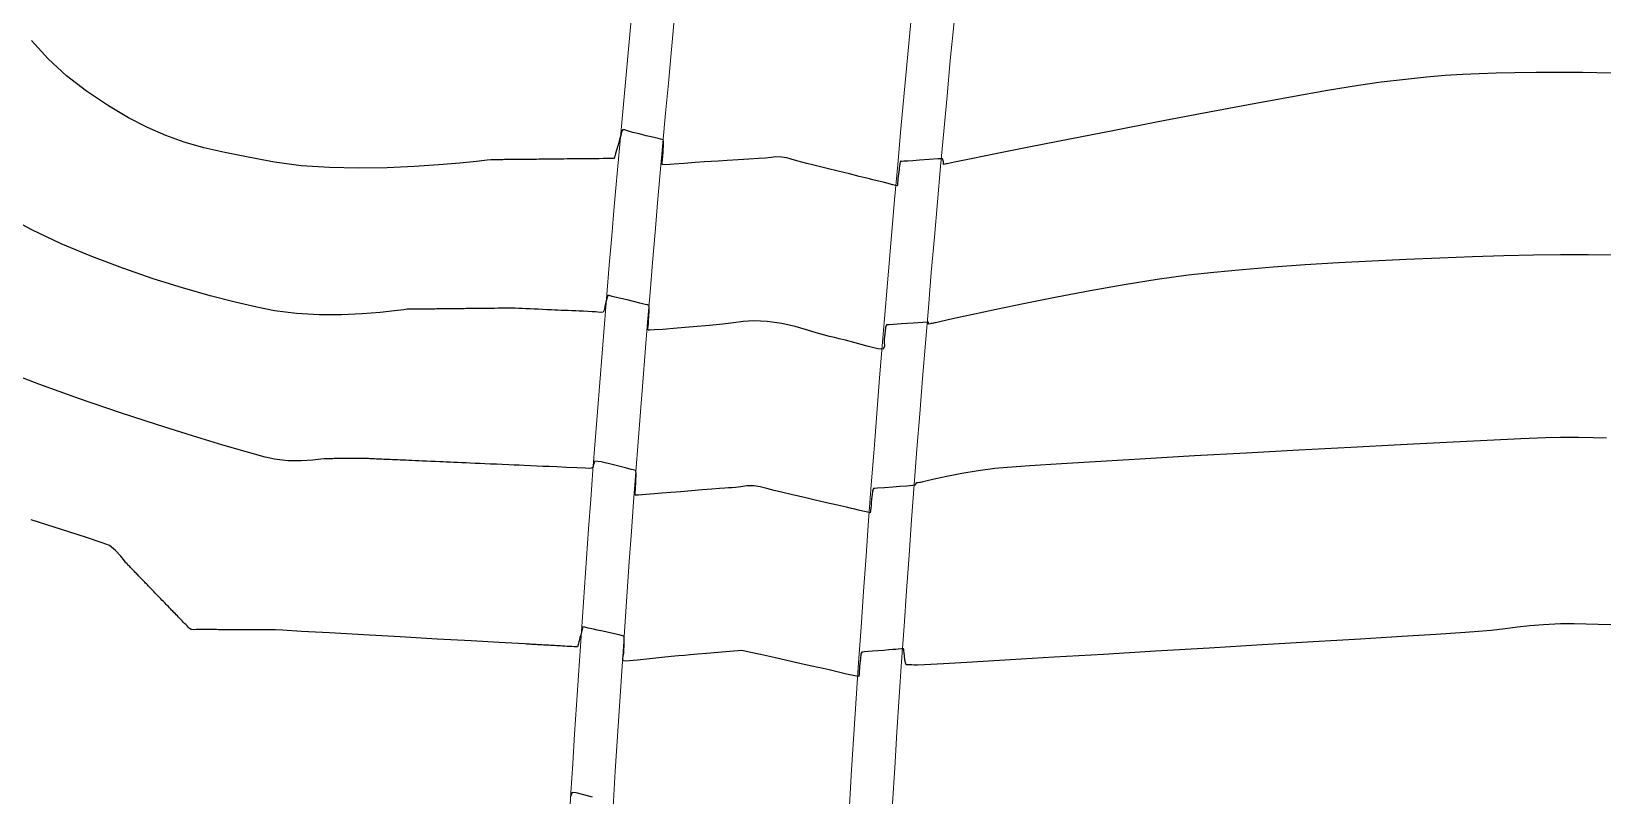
# Model space of a CAD drawing. Header units: millimetres. Extents: x 340454 to 342791, y 6993867 to 6995092.
# Drawn here: x 341862.8 to 341936.1, y 6994591.7 to 6994627.4 of the extents above; entities that cross this region are included whole.
import ezdxf

# ---------------------------------------------------------------- set-up
doc = ezdxf.new("R2010")
doc.units = ezdxf.units.MM
doc.header["$LTSCALE"] = 10
for name, color, linetype in [('T-HM-CURVA_INTERMEDIARIA', 45, 'Continuous'), ('T-HM-CURVA_MESTRA', 20, 'Continuous'), ('URB-Calçadas', 2, 'Continuous'), ('URB-Quadras', 3, 'Continuous')]:
    doc.layers.add(name, color=color, linetype=linetype)

msp = doc.modelspace()

# ---------------------------------------------------------------- linework, layer by layer
at = {"layer": 'T-HM-CURVA_INTERMEDIARIA', "color": 45, "linetype": 'Continuous', "lineweight": -3, "flags": 128}
for points, elevation in [([(341936.661, 6994616.941), (341935.433, 6994616.955), (341934.149, 6994616.952), (341932.881, 6994616.934), (341931.504, 6994616.904), (341930.041, 6994616.861), (341928.515, 6994616.807), (341926.948, 6994616.742), (341925.363, 6994616.665), (341923.784, 6994616.578), (341922.233, 6994616.481), (341920.733, 6994616.375), (341919.306, 6994616.258), (341917.976, 6994616.133), (341916.766, 6994615.999), (341915.325, 6994615.803), (341913.785, 6994615.557), (341912.205, 6994615.278), (341910.645, 6994614.982), (341909.162, 6994614.686), (341907.817, 6994614.407), (341906.668, 6994614.161), (341905.774, 6994613.964), (341905.193, 6994613.834), (341904.986, 6994613.787), (341904.937, 6994613.778), (341904.882, 6994613.767), (341904.828, 6994613.757), (341904.779, 6994613.748), (341904.728, 6994613.738), (341904.663, 6994613.726), (341904.651, 6994613.807), (341904.591, 6994613.812), (341904.399, 6994613.799), (341903.943, 6994613.768), (341903.4, 6994613.73), (341903.02, 6994613.704), (341902.826, 6994613.691), (341902.761, 6994613.686), (341902.752, 6994613.686), (341902.745, 6994613.686), (341902.717, 6994613.687), (341902.698, 6994613.687), (341902.675, 6994613.642), (341902.657, 6994613.569), (341902.645, 6994613.508), (341902.637, 6994613.45), (341902.629, 6994613.387), (341902.616, 6994613.269), (341902.601, 6994613.132), (341902.593, 6994613.057), (341902.585, 6994612.982), (341902.594, 6994612.873), (341902.596, 6994612.688), (341902.538, 6994612.55), (341902.285, 6994612.569), (341901.795, 6994612.69), (341901.239, 6994612.846), (341900.786, 6994612.968), (341900.496, 6994613.037), (341900.269, 6994613.091), (341900.043, 6994613.146), (341899.753, 6994613.215), (341899.417, 6994613.314), (341898.97, 6994613.456), (341898.429, 6994613.613), (341897.809, 6994613.752), (341897.126, 6994613.844), (341896.507, 6994613.87), (341896.012, 6994613.844), (341895.557, 6994613.786), (341895.058, 6994613.716), (341894.432, 6994613.654), (341893.68, 6994613.596), (341892.923, 6994613.532), (341892.257, 6994613.477), (341891.852, 6994613.449), (341891.656, 6994613.442), (341891.588, 6994613.445), (341891.575, 6994613.45), (341891.564, 6994613.468), (341891.557, 6994613.523), (341891.57, 6994613.626), (341891.59, 6994613.725), (341891.595, 6994613.806), (341891.6, 6994613.888), (341891.612, 6994614.105), (341891.623, 6994614.299), (341891.626, 6994614.363), (341891.627, 6994614.419), (341891.626, 6994614.477), (341891.623, 6994614.534), (341891.615, 6994614.589), (341891.551, 6994614.617), (341891.443, 6994614.644), (341891.192, 6994614.704), (341890.893, 6994614.776), (341890.594, 6994614.848), (341890.218, 6994614.939), (341889.896, 6994615.017), (341889.758, 6994615.05), (341889.702, 6994615.064), (341889.671, 6994614.958), (341889.61, 6994614.741), (341889.56, 6994614.561), (341889.536, 6994614.397), (341889.481, 6994614.277), (341889.335, 6994614.262), (341889.126, 6994614.293), (341888.959, 6994614.3), (341888.768, 6994614.309), (341888.549, 6994614.318), (341888.355, 6994614.327), (341888.2, 6994614.334), (341888.017, 6994614.342), (341887.838, 6994614.35), (341887.695, 6994614.356), (341887.526, 6994614.363), (341887.36, 6994614.371), (341887.227, 6994614.377), (341887.071, 6994614.384), (341886.854, 6994614.393), (341886.647, 6994614.402), (341886.446, 6994614.411), (341886.253, 6994614.42), (341886.065, 6994614.428), (341885.885, 6994614.436), (341885.708, 6994614.444), (341885.54, 6994614.451), (341885.378, 6994614.459), (341885.215, 6994614.465), (341885.047, 6994614.464), (341884.891, 6994614.461), (341884.734, 6994614.459), (341884.587, 6994614.458), (341884.405, 6994614.456), (341884.3, 6994614.455), (341884.239, 6994614.454), (341884.155, 6994614.453), (341884.031, 6994614.452), (341883.911, 6994614.451), (341883.776, 6994614.449), (341883.653, 6994614.448), (341883.536, 6994614.447), (341883.419, 6994614.445), (341883.308, 6994614.444), (341883.198, 6994614.443), (341883.092, 6994614.442), (341882.987, 6994614.441), (341882.887, 6994614.44), (341882.788, 6994614.439), (341882.692, 6994614.438), (341882.598, 6994614.437), (341882.507, 6994614.436), (341882.417, 6994614.435), (341882.33, 6994614.434), (341882.245, 6994614.433), (341882.162, 6994614.432), (341882.08, 6994614.431), (341882.001, 6994614.43), (341881.923, 6994614.43), (341881.847, 6994614.429), (341881.773, 6994614.428), (341881.7, 6994614.427), (341881.629, 6994614.426), (341881.559, 6994614.426), (341881.491, 6994614.425), (341881.424, 6994614.424), (341881.359, 6994614.424), (341881.295, 6994614.423), (341881.232, 6994614.422), (341881.171, 6994614.422), (341881.111, 6994614.421), (341881.051, 6994614.42), (341880.994, 6994614.42), (341880.937, 6994614.419), (341880.881, 6994614.418), (341880.826, 6994614.418), (341880.773, 6994614.417), (341880.72, 6994614.417), (341880.669, 6994614.416), (341880.618, 6994614.416), (341880.519, 6994614.415), (341880.424, 6994614.414), (341880.332, 6994614.413), (341880.172, 6994614.39), (341879.735, 6994614.336), (341879.072, 6994614.268), (341878.233, 6994614.203), (341877.27, 6994614.161), (341876.234, 6994614.159), (341875.177, 6994614.215), (341874.149, 6994614.347), (341873.321, 6994614.511), (341872.307, 6994614.745), (341871.142, 6994615.045), (341869.858, 6994615.411), (341868.488, 6994615.839), (341867.066, 6994616.326), (341865.624, 6994616.87), (341864.197, 6994617.468), (341862.817, 6994618.118), (341861.517, 6994618.818)], 706), ([(341936.295, 6994608.395), (341935.684, 6994608.419), (341934.987, 6994608.433), (341934.149, 6994608.432), (341933.454, 6994608.413), (341932.285, 6994608.364), (341930.717, 6994608.291), (341928.823, 6994608.198), (341926.678, 6994608.088), (341924.356, 6994607.966), (341921.931, 6994607.836), (341919.478, 6994607.702), (341917.071, 6994607.567), (341914.784, 6994607.437), (341912.691, 6994607.314), (341910.868, 6994607.204), (341909.387, 6994607.11), (341908.324, 6994607.035), (341907.752, 6994606.986), (341906.98, 6994606.876), (341906.211, 6994606.741), (341905.507, 6994606.602), (341904.927, 6994606.477), (341904.534, 6994606.388), (341904.388, 6994606.354), (341904.338, 6994606.344), (341904.284, 6994606.334), (341904.23, 6994606.324), (341904.168, 6994606.312), (341904.114, 6994606.31), (341904.062, 6994606.286), (341904.042, 6994606.195), (341903.921, 6994606.183), (341903.641, 6994606.163), (341903.306, 6994606.139), (341902.987, 6994606.115), (341902.605, 6994606.085), (341902.283, 6994606.061), (341902.146, 6994606.05), (341902.089, 6994606.049), (341902.06, 6994605.974), (341902.05, 6994605.924), (341902.041, 6994605.872), (341902.032, 6994605.813), (341902.025, 6994605.75), (341902.017, 6994605.667), (341902.004, 6994605.545), (341901.989, 6994605.395), (341901.974, 6994605.248), (341901.962, 6994605.13), (341901.954, 6994605.05), (341901.949, 6994604.999), (341901.941, 6994604.913), (341901.826, 6994604.937), (341901.592, 6994604.992), (341901.385, 6994605.041), (341901.221, 6994605.079), (341901.057, 6994605.117), (341900.827, 6994605.17), (341900.412, 6994605.265), (341899.899, 6994605.383), (341899.372, 6994605.505), (341898.935, 6994605.606), (341898.585, 6994605.687), (341898.25, 6994605.765), (341897.857, 6994605.856), (341897.451, 6994605.959), (341897.107, 6994606.052), (341896.804, 6994606.125), (341896.519, 6994606.166), (341896.178, 6994606.166), (341895.897, 6994606.131), (341895.658, 6994606.1), (341895.476, 6994606.085), (341895.331, 6994606.074), (341895.149, 6994606.059), (341894.909, 6994606.041), (341894.548, 6994606.013), (341894.1, 6994605.978), (341893.599, 6994605.938), (341893.095, 6994605.899), (341892.629, 6994605.862), (341892.217, 6994605.829), (341891.875, 6994605.802), (341891.465, 6994605.766), (341891.122, 6994605.736), (341890.971, 6994605.73), (341890.969, 6994605.794), (341890.978, 6994605.869), (341890.983, 6994605.982), (341890.991, 6994606.133), (341890.998, 6994606.277), (341891.002, 6994606.371), (341891.006, 6994606.448), (341891.009, 6994606.515), (341891.012, 6994606.579), (341891.015, 6994606.643), (341891.016, 6994606.703), (341891.015, 6994606.757), (341891.008, 6994606.839), (341890.995, 6994606.887), (341890.94, 6994606.897), (341890.874, 6994606.912), (341890.786, 6994606.933), (341890.519, 6994607.005), (341889.955, 6994607.152), (341889.381, 6994607.289), (341889.085, 6994607.33), (341889.024, 6994607.17), (341889.003, 6994607.026), (341888.919, 6994606.997), (341888.824, 6994606.985), (341888.645, 6994606.991), (341888.255, 6994607.008), (341887.772, 6994607.031), (341887.312, 6994607.052), (341886.955, 6994607.068), (341886.665, 6994607.081), (341886.392, 6994607.093), (341886.088, 6994607.106), (341885.793, 6994607.119), (341885.555, 6994607.13), (341885.33, 6994607.14), (341885.076, 6994607.151), (341884.76, 6994607.165), (341884.506, 6994607.176), (341884.226, 6994607.188), (341883.957, 6994607.2), (341883.741, 6994607.21), (341883.502, 6994607.22), (341883.271, 6994607.231), (341883.085, 6994607.239), (341882.878, 6994607.248), (341882.676, 6994607.257), (341882.515, 6994607.264), (341882.334, 6994607.272), (341882.157, 6994607.28), (341882.016, 6994607.286), (341881.856, 6994607.293), (341881.637, 6994607.303), (341881.433, 6994607.312), (341881.237, 6994607.32), (341881.055, 6994607.328), (341880.876, 6994607.336), (341880.716, 6994607.343), (341880.555, 6994607.35), (341880.411, 6994607.357), (341880.266, 6994607.363), (341880.134, 6994607.369), (341880.002, 6994607.375), (341879.881, 6994607.38), (341879.762, 6994607.385), (341879.651, 6994607.39), (341879.541, 6994607.395), (341879.439, 6994607.4), (341879.338, 6994607.404), (341879.243, 6994607.408), (341879.151, 6994607.412), (341879.063, 6994607.416), (341878.977, 6994607.42), (341878.896, 6994607.424), (341878.816, 6994607.427), (341878.74, 6994607.431), (341878.666, 6994607.434), (341878.595, 6994607.437), (341878.526, 6994607.44), (341878.46, 6994607.443), (341878.396, 6994607.446), (341878.333, 6994607.449), (341878.274, 6994607.451), (341878.214, 6994607.453), (341878.154, 6994607.453), (341878.095, 6994607.452), (341878.038, 6994607.452), (341877.983, 6994607.451), (341877.93, 6994607.45), (341877.878, 6994607.45), (341877.779, 6994607.449), (341877.685, 6994607.448), (341877.597, 6994607.447), (341877.513, 6994607.446), (341877.434, 6994607.445), (341877.359, 6994607.444), (341877.287, 6994607.444), (341877.219, 6994607.443), (341877.154, 6994607.442), (341877.092, 6994607.442), (341877.033, 6994607.441), (341876.977, 6994607.44), (341876.923, 6994607.44), (341876.871, 6994607.439), (341876.774, 6994607.438), (341876.685, 6994607.437), (341876.602, 6994607.436), (341876.525, 6994607.435), (341876.454, 6994607.435), (341876.307, 6994607.415), (341875.925, 6994607.376), (341875.386, 6994607.343), (341874.768, 6994607.345), (341874.149, 6994607.41), (341873.708, 6994607.515), (341872.883, 6994607.741), (341871.731, 6994608.075), (341870.313, 6994608.505), (341868.687, 6994609.016), (341866.913, 6994609.597), (341865.049, 6994610.235), (341863.155, 6994610.916), (341861.289, 6994611.628)], 707), ([(341937.447, 6994599.667), (341935.907, 6994599.703), (341934.781, 6994599.722), (341934.149, 6994599.722), (341933.352, 6994599.684), (341932.705, 6994599.631), (341932.133, 6994599.567), (341931.561, 6994599.495), (341930.914, 6994599.422), (341930.118, 6994599.351), (341929.476, 6994599.308), (341928.322, 6994599.235), (341926.738, 6994599.138), (341924.807, 6994599.02), (341922.61, 6994598.888), (341920.231, 6994598.746), (341917.75, 6994598.598), (341915.251, 6994598.449), (341912.816, 6994598.305), (341910.527, 6994598.17), (341908.466, 6994598.048), (341906.715, 6994597.946), (341905.357, 6994597.866), (341904.475, 6994597.815), (341904.149, 6994597.797), (341903.985, 6994597.803), (341903.878, 6994597.81), (341903.806, 6994597.813), (341903.746, 6994597.816), (341903.673, 6994597.82), (341903.622, 6994597.822), (341903.599, 6994597.864), (341903.576, 6994597.916), (341903.558, 6994598.051), (341903.536, 6994598.231), (341903.518, 6994598.374), (341903.506, 6994598.464), (341903.5, 6994598.515), (341903.493, 6994598.569), (341903.398, 6994598.562), (341903.241, 6994598.548), (341903.134, 6994598.539), (341902.987, 6994598.527), (341902.807, 6994598.512), (341902.567, 6994598.492), (341902.285, 6994598.468), (341902.041, 6994598.448), (341901.84, 6994598.431), (341901.671, 6994598.416), (341901.598, 6994598.41), (341901.543, 6994598.41), (341901.521, 6994598.366), (341901.507, 6994598.31), (341901.493, 6994598.231), (341901.486, 6994598.172), (341901.479, 6994598.11), (341901.467, 6994597.982), (341901.445, 6994597.747), (341901.432, 6994597.609), (341901.426, 6994597.546), (341901.42, 6994597.484), (341901.422, 6994597.379), (341901.401, 6994597.272), (341901.223, 6994597.298), (341900.838, 6994597.385), (341900.391, 6994597.492), (341900.029, 6994597.576), (341899.74, 6994597.641), (341899.51, 6994597.693), (341899.22, 6994597.757), (341898.863, 6994597.837), (341898.248, 6994597.975), (341897.518, 6994598.138), (341896.817, 6994598.295), (341896.29, 6994598.412), (341896.08, 6994598.459), (341896.015, 6994598.474), (341895.941, 6994598.481), (341895.776, 6994598.468), (341895.371, 6994598.433), (341894.841, 6994598.388), (341894.306, 6994598.342), (341893.883, 6994598.306), (341893.537, 6994598.276), (341893.267, 6994598.252), (341892.997, 6994598.229), (341892.651, 6994598.199), (341892.217, 6994598.154), (341891.652, 6994598.09), (341891.083, 6994598.03), (341890.707, 6994597.999), (341890.513, 6994597.992), (341890.441, 6994597.999), (341890.425, 6994598.006), (341890.408, 6994598.031), (341890.396, 6994598.101), (341890.413, 6994598.226), (341890.439, 6994598.347), (341890.443, 6994598.442), (341890.447, 6994598.536), (341890.454, 6994598.708), (341890.46, 6994598.85), (341890.462, 6994598.919), (341890.463, 6994598.979), (341890.461, 6994599.033), (341890.456, 6994599.098), (341890.445, 6994599.153), (341890.384, 6994599.173), (341890.223, 6994599.209), (341889.86, 6994599.291), (341889.463, 6994599.38), (341889.199, 6994599.44), (341889.023, 6994599.479), (341888.879, 6994599.512), (341888.774, 6994599.535), (341888.621, 6994599.571), (341888.528, 6994599.591), (341888.511, 6994599.53), (341888.477, 6994599.401), (341888.43, 6994599.221), (341888.394, 6994599.084), (341888.369, 6994598.991), (341888.355, 6994598.941), (341888.342, 6994598.89), (341888.317, 6994598.771), (341888.279, 6994598.651), (341888.204, 6994598.649), (341888.12, 6994598.66), (341888.019, 6994598.665), (341887.899, 6994598.672), (341887.791, 6994598.678), (341887.688, 6994598.684), (341887.586, 6994598.69), (341887.488, 6994598.695), (341887.391, 6994598.701), (341887.297, 6994598.706), (341887.205, 6994598.712), (341887.115, 6994598.717), (341887.027, 6994598.722), (341886.941, 6994598.726), (341886.857, 6994598.731), (341886.775, 6994598.736), (341886.689, 6994598.741), (341886.617, 6994598.745), (341886.565, 6994598.748), (341886.514, 6994598.751), (341886.462, 6994598.754), (341886.409, 6994598.757), (341886.355, 6994598.76), (341886.301, 6994598.763), (341886.245, 6994598.766), (341886.189, 6994598.769), (341886.133, 6994598.772), (341886.075, 6994598.775), (341886.016, 6994598.779), (341885.957, 6994598.782), (341885.897, 6994598.785), (341885.836, 6994598.789), (341885.505, 6994598.808), (341884.619, 6994598.858), (341883.315, 6994598.932), (341881.733, 6994599.021), (341880.012, 6994599.118), (341878.292, 6994599.216), (341876.711, 6994599.305), (341875.409, 6994599.379), (341874.525, 6994599.429), (341874.198, 6994599.447), (341874.123, 6994599.45), (341874.046, 6994599.45), (341873.966, 6994599.45), (341873.883, 6994599.451), (341873.797, 6994599.451), (341873.708, 6994599.451), (341873.616, 6994599.451), (341873.52, 6994599.452), (341873.421, 6994599.452), (341873.37, 6994599.452), (341873.319, 6994599.452), (341873.266, 6994599.452), (341873.212, 6994599.452), (341873.157, 6994599.453), (341873.101, 6994599.453), (341873.044, 6994599.453), (341872.986, 6994599.453), (341872.926, 6994599.453), (341872.866, 6994599.453), (341872.804, 6994599.454), (341872.741, 6994599.454), (341872.677, 6994599.454), (341872.611, 6994599.454), (341872.544, 6994599.454), (341872.475, 6994599.455), (341872.405, 6994599.455), (341872.334, 6994599.455), (341872.261, 6994599.455), (341872.186, 6994599.455), (341872.11, 6994599.456), (341872.032, 6994599.456), (341871.952, 6994599.456), (341871.87, 6994599.456), (341871.787, 6994599.457), (341871.701, 6994599.457), (341871.614, 6994599.457), (341871.524, 6994599.457), (341871.433, 6994599.458), (341871.338, 6994599.458), (341871.242, 6994599.458), (341871.143, 6994599.458), (341871.042, 6994599.459), (341870.938, 6994599.459), (341870.832, 6994599.459), (341870.721, 6994599.46), (341870.61, 6994599.46), (341870.494, 6994599.46), (341870.36, 6994599.456), (341870.253, 6994599.461), (341870.184, 6994599.511), (341870.121, 6994599.571), (341870.062, 6994599.631), (341870.005, 6994599.692), (341869.947, 6994599.751), (341869.89, 6994599.81), (341869.834, 6994599.869), (341869.778, 6994599.927), (341869.722, 6994599.985), (341869.667, 6994600.042), (341869.612, 6994600.098), (341869.558, 6994600.154), (341869.505, 6994600.21), (341869.451, 6994600.265), (341869.399, 6994600.32), (341869.346, 6994600.374), (341869.294, 6994600.428), (341869.243, 6994600.481), (341869.192, 6994600.534), (341869.141, 6994600.586), (341869.091, 6994600.638), (341869.041, 6994600.69), (341868.992, 6994600.741), (341868.943, 6994600.792), (341868.895, 6994600.842), (341868.847, 6994600.892), (341868.799, 6994600.941), (341868.752, 6994600.99), (341868.705, 6994601.039), (341868.658, 6994601.087), (341868.612, 6994601.135), (341868.566, 6994601.182), (341868.517, 6994601.234), (341868.476, 6994601.276), (341868.429, 6994601.324), (341868.387, 6994601.368), (341868.348, 6994601.409), (341868.3, 6994601.459), (341868.257, 6994601.503), (341868.214, 6994601.548), (341868.171, 6994601.592), (341868.129, 6994601.635), (341868.088, 6994601.679), (341868.046, 6994601.722), (341868.005, 6994601.764), (341867.964, 6994601.806), (341867.924, 6994601.848), (341867.884, 6994601.89), (341867.844, 6994601.931), (341867.805, 6994601.972), (341867.765, 6994602.012), (341867.727, 6994602.053), (341867.688, 6994602.093), (341867.65, 6994602.132), (341867.612, 6994602.171), (341867.575, 6994602.21), (341867.537, 6994602.249), (341867.5, 6994602.287), (341867.464, 6994602.325), (341867.427, 6994602.363), (341867.391, 6994602.4), (341867.355, 6994602.437), (341867.32, 6994602.474), (341867.285, 6994602.511), (341867.25, 6994602.547), (341867.215, 6994602.583), (341867.147, 6994602.675), (341866.977, 6994602.887), (341866.732, 6994603.147), (341866.443, 6994603.383), (341866.102, 6994603.516), (341865.33, 6994603.773), (341864.2, 6994604.137), (341862.787, 6994604.591)], 708), ([(341888.976, 6994591.642), (341888.571, 6994591.747), (341888.225, 6994591.839), (341888.028, 6994591.849), (341887.954, 6994591.669)], 709)]:
    msp.add_lwpolyline(points, dxfattribs=dict(at, elevation=elevation))
at = {"layer": 'T-HM-CURVA_MESTRA', "color": 20, "linetype": 'Continuous', "lineweight": -3, "elevation": 705, "flags": 128}
msp.add_lwpolyline([(341936.506, 6994625.443), (341935.176, 6994625.468), (341934.149, 6994625.472), (341933.004, 6994625.461), (341932.018, 6994625.451), (341931.146, 6994625.436), (341930.343, 6994625.412), (341929.563, 6994625.376), (341928.762, 6994625.322), (341927.894, 6994625.246), (341926.915, 6994625.145), (341925.779, 6994625.013), (341924.714, 6994624.862), (341923.274, 6994624.624), (341921.54, 6994624.318), (341919.59, 6994623.96), (341917.505, 6994623.567), (341915.366, 6994623.156), (341913.252, 6994622.745), (341911.244, 6994622.35), (341909.421, 6994621.989), (341907.863, 6994621.678), (341906.651, 6994621.435), (341905.865, 6994621.277), (341905.584, 6994621.22), (341905.527, 6994621.209), (341905.471, 6994621.199), (341905.418, 6994621.189), (341905.356, 6994621.177), (341905.353, 6994621.29), (341905.314, 6994621.433), (341905.109, 6994621.439), (341904.689, 6994621.411), (341904.237, 6994621.373), (341903.931, 6994621.348), (341903.697, 6994621.334), (341903.5, 6994621.322), (341903.416, 6994621.316), (341903.366, 6994621.32), (341903.338, 6994621.274), (341903.324, 6994621.221), (341903.312, 6994621.165), (341903.302, 6994621.104), (341903.291, 6994621.019), (341903.282, 6994620.949), (341903.267, 6994620.817), (341903.246, 6994620.639), (341903.231, 6994620.505), (341903.22, 6994620.414), (341903.21, 6994620.328), (341903.207, 6994620.256), (341903.193, 6994620.183), (341902.998, 6994620.224), (341902.604, 6994620.324), (341902.255, 6994620.414), (341902.057, 6994620.463), (341901.899, 6994620.502), (341901.701, 6994620.551), (341901.428, 6994620.618), (341900.972, 6994620.731), (341900.438, 6994620.863), (341899.93, 6994620.989), (341899.553, 6994621.082), (341899.241, 6994621.159), (341898.98, 6994621.223), (341898.746, 6994621.281), (341898.513, 6994621.339), (341898.256, 6994621.414), (341898.052, 6994621.476), (341897.791, 6994621.518), (341897.527, 6994621.523), (341897.315, 6994621.499), (341897.049, 6994621.471), (341896.724, 6994621.451), (341896.281, 6994621.423), (341895.775, 6994621.391), (341895.263, 6994621.359), (341894.844, 6994621.332), (341894.517, 6994621.311), (341894.19, 6994621.29), (341893.771, 6994621.263), (341893.257, 6994621.225), (341892.768, 6994621.185), (341892.398, 6994621.16), (341892.237, 6994621.165), (341892.23, 6994621.268), (341892.252, 6994621.4), (341892.264, 6994621.584), (341892.274, 6994621.739), (341892.28, 6994621.827), (341892.284, 6994621.902), (341892.288, 6994621.962), (341892.292, 6994622.014), (341892.295, 6994622.078), (341892.297, 6994622.137), (341892.296, 6994622.191), (341892.292, 6994622.265), (341892.28, 6994622.319), (341892.222, 6994622.333), (341892.146, 6994622.352), (341892.038, 6994622.378), (341891.914, 6994622.409), (341891.721, 6994622.458), (341891.487, 6994622.516), (341891.156, 6994622.598), (341890.869, 6994622.67), (341890.653, 6994622.731), (341890.473, 6994622.783), (341890.376, 6994622.793), (341890.333, 6994622.687), (341890.316, 6994622.585), (341890.3, 6994622.53), (341890.284, 6994622.474), (341890.245, 6994622.34), (341890.173, 6994622.092), (341890.099, 6994621.834), (341890.058, 6994621.693), (341890.031, 6994621.599), (341890.013, 6994621.525), (341889.989, 6994621.452), (341889.931, 6994621.448), (341889.867, 6994621.451), (341889.725, 6994621.449), (341889.474, 6994621.446), (341889.285, 6994621.444), (341889.102, 6994621.443), (341888.923, 6994621.441), (341888.75, 6994621.439), (341888.577, 6994621.437), (341888.415, 6994621.435), (341888.251, 6994621.433), (341888.097, 6994621.432), (341887.941, 6994621.43), (341887.794, 6994621.429), (341887.646, 6994621.427), (341887.506, 6994621.426), (341887.365, 6994621.424), (341887.231, 6994621.423), (341887.097, 6994621.421), (341886.968, 6994621.42), (341886.84, 6994621.418), (341886.717, 6994621.417), (341886.595, 6994621.416), (341886.477, 6994621.415), (341886.36, 6994621.413), (341886.248, 6994621.412), (341886.135, 6994621.411), (341886.027, 6994621.41), (341885.92, 6994621.409), (341885.816, 6994621.408), (341885.713, 6994621.406), (341885.613, 6994621.405), (341885.514, 6994621.404), (341885.418, 6994621.403), (341885.324, 6994621.402), (341885.231, 6994621.401), (341885.14, 6994621.4), (341885.051, 6994621.399), (341884.963, 6994621.398), (341884.878, 6994621.398), (341884.793, 6994621.397), (341884.711, 6994621.396), (341884.629, 6994621.395), (341884.55, 6994621.394), (341884.471, 6994621.393), (341884.394, 6994621.392), (341884.319, 6994621.392), (341884.244, 6994621.391), (341884.061, 6994621.369), (341883.562, 6994621.312), (341882.798, 6994621.235), (341881.816, 6994621.151), (341880.668, 6994621.075), (341879.402, 6994621.019), (341878.067, 6994620.998), (341876.714, 6994621.026), (341875.392, 6994621.116), (341874.149, 6994621.283), (341872.914, 6994621.507), (341871.823, 6994621.725), (341870.841, 6994621.955), (341869.936, 6994622.215), (341869.072, 6994622.522), (341868.218, 6994622.897), (341867.337, 6994623.355), (341866.398, 6994623.917), (341865.366, 6994624.599), (341864.433, 6994625.316), (341863.584, 6994626.107), (341862.801, 6994626.96)], dxfattribs=at)
at = {"layer": 'URB-Calçadas', "lineweight": 0}
msp.add_lwpolyline([(341855.722, 6994793.533, 0.040243), (341827.214, 6994612.041, 0.374062), (341831.04, 6994604.709, -0.06762), (341882.483, 6994571.801, 0.623397), (341889.068, 6994574.67, -0.020769), (341896.826, 6994663.947, -2.171006), (341908.618, 6994669.224, 0.02498), (341899.609, 6994562.94, 0.240837), (341904.437, 6994552.633, 0.042745), (341951.796, 6994521.968, 0.583941), (341962.301, 6994528.078, 0.011372), (341963.148, 6994544.94, -0.040951), (341979.664, 6994708.317, -2.033074), (341989.108, 6994698.718, 0.039016), (341974.145, 6994544.683, -0.017692), (341972.451, 6994517.698, 0.385816), (341976.453, 6994510.124, 0.039668), (342026.046, 6994493.296, 0.497561), (342034.832, 6994499.697, 0.024473), (342038.129, 6994543.226, -0.044523), (342055.858, 6994707.42)], format="xyb", dxfattribs=at)
at = {"layer": 'URB-Quadras', "color": 252, "lineweight": 0}
for points in [[(341883.809, 6994573.955, 0.0672), (341832.091, 6994606.977, -0.312653), (341829.208, 6994611.89, -0.040243), (341857.666, 6994793.065)], [(341901.62, 6994563.236, -0.024861), (341910.581, 6994668.813, 1.963873), (341894.671, 6994662.871, 0.020313), (341887.099, 6994575.39, -0.622615)]]:
    msp.add_lwpolyline(points, format="xyb", dxfattribs=at)

doc.saveas('drawing.dxf')
